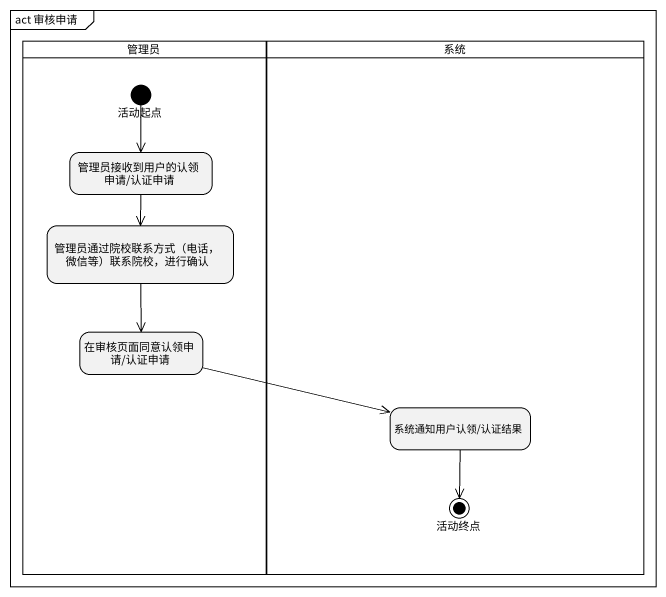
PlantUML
@startuml
mainframe act 审核申请
hide empty description
state 管理员 <<partition>> {
  state 活动起点 <<start>>
  state "管理员接收到用户的认领申请/认证申请" as 管理员接收到用户的认领申请_认证申请
  state "管理员通过院校联系方式（电话，微信等）联系院校，进行确认" as 管理员通过院校联系方式_电话_微信等_联系院校_进行确认
  state "在审核页面同意认领申请/认证申请" as 在审核页面同意认领申请_认证申请
}
state 系统 <<partition>> {
  state "系统通知用户认领/认证结果" as 系统通知用户认领_认证结果
  state 活动终点 <<end>>
}
活动起点 --> 管理员接收到用户的认领申请_认证申请
管理员接收到用户的认领申请_认证申请 --> 管理员通过院校联系方式_电话_微信等_联系院校_进行确认
管理员通过院校联系方式_电话_微信等_联系院校_进行确认 --> 在审核页面同意认领申请_认证申请
在审核页面同意认领申请_认证申请 -right-> 系统通知用户认领_认证结果
系统通知用户认领_认证结果 --> 活动终点
@enduml
